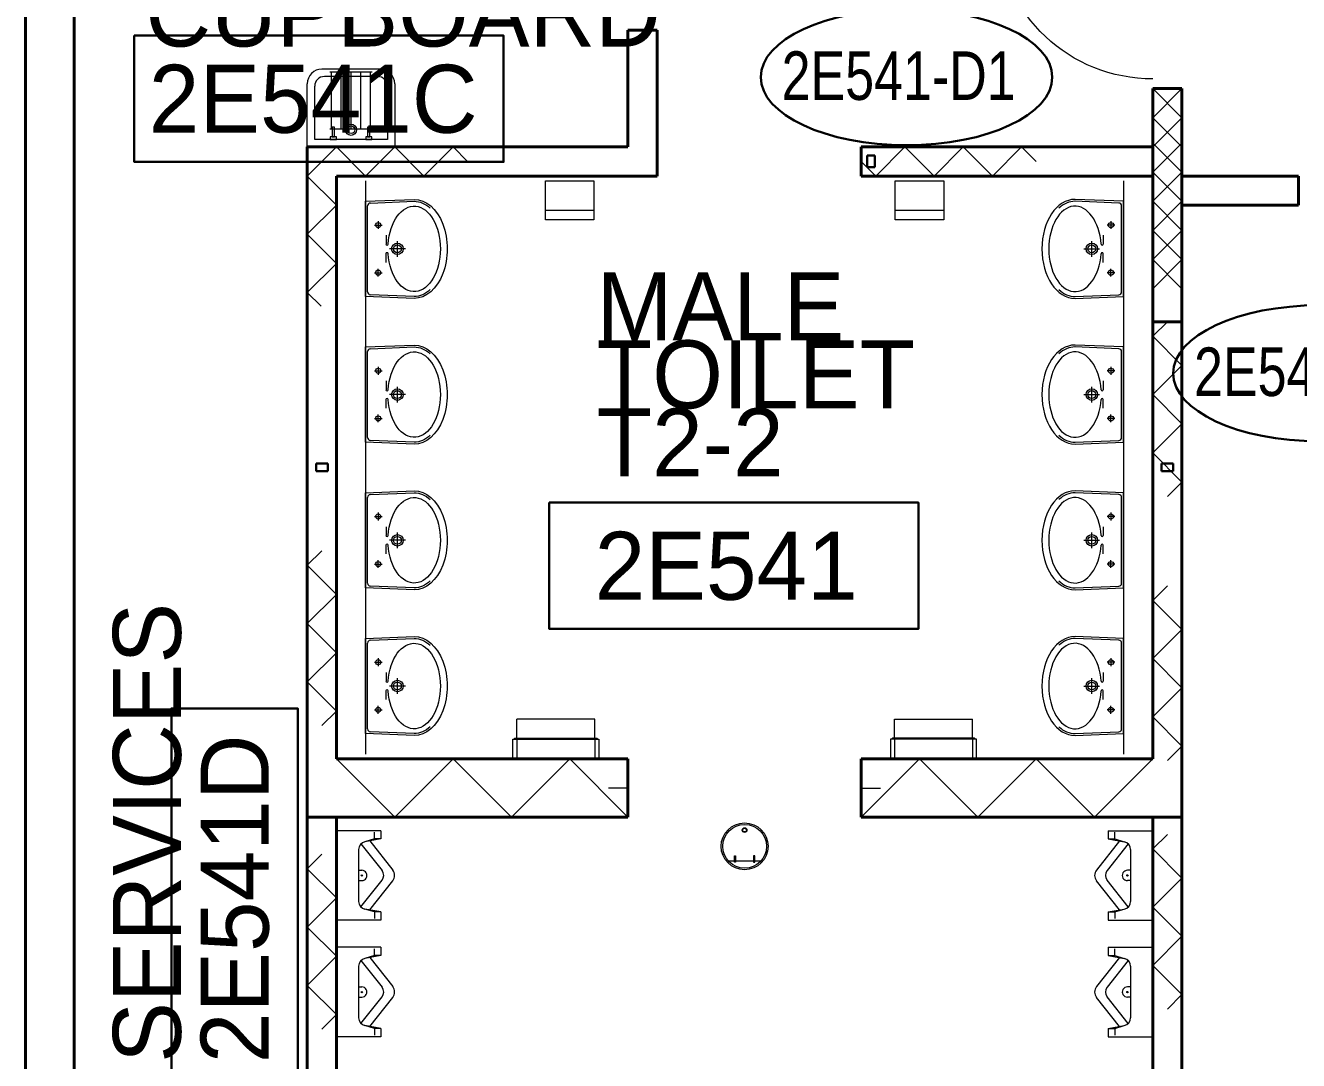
# Model space of a CAD drawing. Header units: metres. Extents: x 1807 to 3745, y 842 to 1968.
# Drawn here: x 3365.9 to 3372.45, y 1349.8 to 1355.12 of the extents above; entities that cross this region are included whole.
import ezdxf
from ezdxf.enums import TextEntityAlignment as Align

# ---------------------------------------------------------------- set-up
doc = ezdxf.new("R2010")
doc.units = ezdxf.units.M
doc.header["$MEASUREMENT"] = 0
doc.linetypes.add('DGN1', pattern=[7.299439, 0, -7.299439])
doc.layers.get('0').update_dxf_attribs({"lineweight": 0})
for name, color, linetype, lineweight in [('Level 1', 7, 'Continuous', 0), ('Level 31', 7, 'Continuous', 0), ('Level 33', 7, 'Continuous', 0), ('Primary Door', 7, 'Continuous', 0), ('TRIRIGA DOOR BOX', 7, 'Continuous', 0)]:
    doc.layers.add(name, color=color, linetype=linetype, lineweight=lineweight)
doc.styles.add('Style-CHAR_FAST_FONT', font='CHAR_FAST_FONT.shx', dxfattribs={"height": 0.2})

# ---------------------------------------------------------------- blocks, each defined once
blk = doc.blocks.new('AnonymusCell_174')
at = {"layer": 'Primary Door', "color": 7, "linetype": 'Continuous', "lineweight": 30}
blk.add_ellipse((0, 0), major_axis=(0.75, 0), ratio=0.466667, dxfattribs=at)
at = {"layer": 'Primary Door', "color": 7, "linetype": 'Continuous', "lineweight": 30, "style": 'Style-CHAR_FAST_FONT', "width": 0.799986}
blk.add_text('2E541E-D1', height=0.25, dxfattribs=at).set_placement((-0.6428, 0.133), align=Align.TOP_LEFT)
blk = doc.blocks.new('AnonymusCell_176')
at = {"layer": 'Primary Door', "color": 7, "linetype": 'Continuous', "lineweight": 30}
blk.add_ellipse((0, 0), major_axis=(0.75, 0), ratio=0.466667, dxfattribs=at)
at = {"layer": 'Primary Door', "color": 7, "linetype": 'Continuous', "lineweight": 30, "style": 'Style-CHAR_FAST_FONT', "width": 0.799986}
blk.add_text('2E541-D1', height=0.25, dxfattribs=at).set_placement((-0.6428, 0.133), align=Align.TOP_LEFT)

msp = doc.modelspace()

# ---------------------------------------------------------------- linework, layer by layer
at = {"layer": 'Level 1', "color": 7, "linetype": 'Continuous', "lineweight": 40}
for p, q in [((3365.9, 1355.4084), (3365.9, 1344.5916)), ((3366.15, 1344.581), (3366.15, 1355.419)), ((3369.15, 1355.0999), (3369, 1355.0999)), ((3369, 1355.0999), (3369, 1354.4999)), ((3369.15, 1354.3499), (3369.15, 1355.0999)), ((3371.7, 1354.7999), (3371.85, 1354.7999)), ((3371.7, 1351.3499), (3371.7, 1354.7999)), ((3371.85, 1354.7999), (3371.85, 1344.1499)), ((3369, 1354.4999), (3367.35, 1354.4999)), ((3367.35, 1354.4999), (3367.35, 1344.1499)), ((3370.2, 1354.3499), (3370.2, 1354.4999)), ((3370.2, 1354.4999), (3371.7, 1354.4999)), ((3367.5, 1351.3499), (3367.5, 1354.3499)), ((3367.5, 1354.3499), (3369.15, 1354.3499)), ((3371.7, 1354.3499), (3370.2, 1354.3499)), ((3371.85, 1354.3499), (3372.45, 1354.3499)), ((3371.85, 1354.1999), (3371.85, 1354.3499)), ((3372.45, 1354.3499), (3372.45, 1354.1999)), ((3372.45, 1354.1999), (3371.85, 1354.1999)), ((3371.7, 1353.5999), (3371.85, 1353.5999)), ((3369, 1351.3499), (3367.5, 1351.3499)), ((3369, 1351.0499), (3369, 1351.3499)), ((3370.2, 1351.0499), (3370.2, 1351.3499)), ((3370.2, 1351.3499), (3371.7, 1351.3499)), ((3367.5, 1351.0499), (3367.35, 1351.0499)), ((3367.5, 1344.1499), (3367.5, 1351.0499)), ((3367.5, 1351.0499), (3369, 1351.0499)), ((3371.7, 1351.0499), (3370.2, 1351.0499)), ((3371.7, 1344.1499), (3371.7, 1351.0499)), ((3371.7, 1351.0499), (3371.85, 1351.0499))]:
    msp.add_line(p, q, dxfattribs=at)
at = {"layer": 'Level 1', "color": 7, "linetype": 'Continuous', "lineweight": 0}
for p, q in [((3367.725, 1354.8999), (3367.425, 1354.8999)), ((3367.6835, 1354.8839), (3367.4665, 1354.8839)), ((3367.4746, 1354.5919), (3367.4746, 1354.8839)), ((3367.5251, 1354.5919), (3367.5251, 1354.8839)), ((3367.575, 1354.5919), (3367.575, 1354.8839)), ((3367.6252, 1354.5919), (3367.6252, 1354.8839)), ((3367.6748, 1354.5919), (3367.6748, 1354.8839)), ((3367.35, 1354.4999), (3367.35, 1354.8249)), ((3367.388, 1354.5379), (3367.388, 1354.8119)), ((3367.712, 1354.8619), (3367.438, 1354.8619)), ((3367.762, 1354.8119), (3367.762, 1354.5379)), ((3367.8, 1354.8249), (3367.8, 1354.4999)), ((3371.7, 1354.7999), (3371.85, 1354.6499)), ((3371.7, 1354.6499), (3371.85, 1354.7999)), ((3371.7, 1354.4999), (3371.85, 1354.6499)), ((3371.7, 1354.6499), (3371.85, 1354.4999)), ((3367.6835, 1354.5919), (3367.4665, 1354.5919)), ((3367.4995, 1354.5509), (3367.4675, 1354.5509)), ((3367.4675, 1354.5509), (3367.4675, 1354.5379)), ((3367.4895, 1354.6009), (3367.4775, 1354.6009)), ((3367.4775, 1354.6009), (3367.4775, 1354.5509)), ((3367.4775, 1354.5509), (3367.4895, 1354.5509)), ((3367.4895, 1354.5509), (3367.4895, 1354.6009)), ((3367.4995, 1354.5379), (3367.4995, 1354.5509)), ((3367.6825, 1354.5509), (3367.6505, 1354.5509)), ((3367.6505, 1354.5509), (3367.6505, 1354.5379)), ((3367.6725, 1354.6009), (3367.6605, 1354.6009)), ((3367.6605, 1354.6009), (3367.6605, 1354.5509)), ((3367.6605, 1354.5509), (3367.6725, 1354.5509)), ((3367.6725, 1354.5509), (3367.6725, 1354.6009)), ((3367.6825, 1354.5379), (3367.6825, 1354.5509)), ((3367.8, 1354.4999), (3367.35, 1354.4999)), ((3367.5, 1354.4999), (3367.35, 1354.3499)), ((3367.762, 1354.5379), (3367.388, 1354.5379)), ((3367.4675, 1354.5379), (3367.4995, 1354.5379)), ((3367.65, 1354.3499), (3367.5, 1354.4999)), ((3367.8, 1354.4999), (3367.65, 1354.3499)), ((3367.6505, 1354.5379), (3367.6825, 1354.5379)), ((3367.95, 1354.3499), (3367.8, 1354.4999)), ((3368.1, 1354.4999), (3367.95, 1354.3499)), ((3368.175, 1354.4249), (3368.1, 1354.4999)), ((3370.275, 1354.3499), (3370.425, 1354.4999)), ((3370.425, 1354.4999), (3370.575, 1354.3499)), ((3370.575, 1354.3499), (3370.725, 1354.4999)), ((3370.725, 1354.4999), (3370.875, 1354.3499)), ((3370.875, 1354.3499), (3371.025, 1354.4999)), ((3371.025, 1354.4999), (3371.1, 1354.4249)), ((3371.85, 1354.5197), (3371.7, 1354.3698)), ((3371.85, 1354.3698), (3371.7, 1354.5197)), ((3370.2, 1354.4249), (3370.275, 1354.3499)), ((3371.7, 1354.3698), (3371.85, 1354.2197)), ((3371.7, 1354.2197), (3371.85, 1354.3698)), ((3367.5, 1354.1999), (3367.35, 1354.3499)), ((3367.65, 1354.3249), (3367.65, 1351.3749)), ((3368.575, 1354.1249), (3368.575, 1354.3249)), ((3368.575, 1354.3249), (3368.825, 1354.3249)), ((3368.825, 1354.3249), (3368.825, 1354.1249)), ((3370.3751, 1354.1249), (3370.3751, 1354.3249)), ((3370.3751, 1354.3249), (3370.6251, 1354.3249)), ((3370.6251, 1354.3249), (3370.6251, 1354.1249)), ((3371.55, 1354.3249), (3371.55, 1351.3749)), ((3367.65, 1354.2199), (3367.9, 1354.2299)), ((3367.65, 1353.7299), (3367.65, 1354.2199)), ((3367.6744, 1354.2109), (3367.9004, 1354.2199)), ((3371.5256, 1354.2109), (3371.2996, 1354.2199)), ((3371.55, 1354.2199), (3371.3, 1354.2299)), ((3371.55, 1353.7299), (3371.55, 1354.2199)), ((3367.35, 1354.0499), (3367.5, 1354.1999)), ((3367.66, 1353.7539), (3367.66, 1354.1959)), ((3368.575, 1354.1749), (3368.825, 1354.1749)), ((3370.3751, 1354.1749), (3370.6251, 1354.1749)), ((3371.54, 1353.7539), (3371.54, 1354.1959)), ((3371.85, 1354.2197), (3371.7, 1354.0698)), ((3371.85, 1354.0698), (3371.7, 1354.2197)), ((3367.695, 1354.0974), (3367.735, 1354.0974)), ((3367.715, 1354.1174), (3367.715, 1354.0774)), ((3368.825, 1354.1249), (3368.575, 1354.1249)), ((3370.6251, 1354.1249), (3370.3751, 1354.1249)), ((3371.505, 1354.0974), (3371.465, 1354.0974)), ((3371.485, 1354.1174), (3371.485, 1354.0774)), ((3367.5, 1353.8999), (3367.35, 1354.0499)), ((3367.755, 1354.0449), (3367.755, 1353.9999)), ((3371.445, 1354.0449), (3371.445, 1353.9999)), ((3371.7, 1354.0698), (3371.85, 1353.9198)), ((3371.7, 1353.9198), (3371.85, 1354.0698)), ((3367.8547, 1353.9749), (3367.7735, 1353.9749)), ((3367.8137, 1353.9339), (3367.8137, 1354.0151)), ((3371.3453, 1353.9749), (3371.4265, 1353.9749)), ((3371.3863, 1353.9339), (3371.3863, 1354.0151)), ((3367.35, 1353.7499), (3367.5, 1353.8999)), ((3367.755, 1353.9049), (3367.755, 1353.9499)), ((3371.445, 1353.9049), (3371.445, 1353.9499)), ((3371.85, 1353.9198), (3371.7, 1353.7697)), ((3371.85, 1353.7697), (3371.7, 1353.9198)), ((3367.695, 1353.8524), (3367.735, 1353.8524)), ((3367.715, 1353.8324), (3367.715, 1353.8724)), ((3371.505, 1353.8524), (3371.465, 1353.8524)), ((3371.485, 1353.8324), (3371.485, 1353.8724)), ((3367.4207, 1353.6792), (3367.35, 1353.7499)), ((3367.9, 1353.7199), (3367.65, 1353.7299)), ((3367.9004, 1353.7299), (3367.6744, 1353.739)), ((3371.2996, 1353.7299), (3371.5256, 1353.739)), ((3371.3, 1353.7199), (3371.55, 1353.7299)), ((3371.775, 1353.5999), (3371.7, 1353.5249)), ((3371.7, 1353.5249), (3371.85, 1353.3749)), ((3367.65, 1353.4699), (3367.9, 1353.4799)), ((3367.65, 1352.9799), (3367.65, 1353.4699)), ((3367.66, 1353.0039), (3367.66, 1353.4459)), ((3367.6744, 1353.4609), (3367.9004, 1353.4699)), ((3371.5256, 1353.4609), (3371.2996, 1353.4699)), ((3371.55, 1353.4699), (3371.3, 1353.4799)), ((3371.54, 1353.0039), (3371.54, 1353.4459)), ((3371.55, 1352.9799), (3371.55, 1353.4699)), ((3371.85, 1353.3749), (3371.7, 1353.2249)), ((3367.695, 1353.3474), (3367.735, 1353.3474)), ((3367.715, 1353.3674), (3367.715, 1353.3274)), ((3371.505, 1353.3474), (3371.465, 1353.3474)), ((3371.485, 1353.3674), (3371.485, 1353.3274)), ((3367.755, 1353.2949), (3367.755, 1353.2499)), ((3367.8137, 1353.1839), (3367.8137, 1353.2651)), ((3371.3863, 1353.1839), (3371.3863, 1353.2651)), ((3371.445, 1353.2949), (3371.445, 1353.2499)), ((3367.755, 1353.1549), (3367.755, 1353.1999)), ((3367.8547, 1353.2249), (3367.7735, 1353.2249)), ((3371.3453, 1353.2249), (3371.4265, 1353.2249)), ((3371.445, 1353.1549), (3371.445, 1353.1999)), ((3371.7, 1353.2249), (3371.85, 1353.0749)), ((3367.715, 1353.0824), (3367.715, 1353.1224)), ((3371.485, 1353.0824), (3371.485, 1353.1224)), ((3367.695, 1353.1024), (3367.735, 1353.1024)), ((3371.505, 1353.1024), (3371.465, 1353.1024)), ((3371.85, 1353.0749), (3371.7, 1352.9249)), ((3367.9, 1352.9699), (3367.65, 1352.9799)), ((3367.9004, 1352.9799), (3367.6744, 1352.989)), ((3371.2996, 1352.9799), (3371.5256, 1352.989)), ((3371.3, 1352.9699), (3371.55, 1352.9799)), ((3371.7, 1352.9249), (3371.85, 1352.7749)), ((3367.65, 1352.7199), (3367.9, 1352.7299)), ((3367.65, 1352.2299), (3367.65, 1352.7199)), ((3367.6744, 1352.7109), (3367.9004, 1352.7199)), ((3371.5256, 1352.7109), (3371.2996, 1352.7199)), ((3371.55, 1352.7199), (3371.3, 1352.7299)), ((3371.55, 1352.2299), (3371.55, 1352.7199)), ((3371.85, 1352.7749), (3371.775, 1352.6999)), ((3367.66, 1352.2539), (3367.66, 1352.6959)), ((3371.54, 1352.2539), (3371.54, 1352.6959)), ((3367.695, 1352.5974), (3367.735, 1352.5974)), ((3367.715, 1352.6174), (3367.715, 1352.5774)), ((3371.505, 1352.5974), (3371.465, 1352.5974)), ((3371.485, 1352.6174), (3371.485, 1352.5774)), ((3367.755, 1352.5449), (3367.755, 1352.4999)), ((3371.445, 1352.5449), (3371.445, 1352.4999)), ((3367.8547, 1352.4749), (3367.7735, 1352.4749)), ((3367.8137, 1352.4339), (3367.8137, 1352.5151)), ((3371.3453, 1352.4749), (3371.4265, 1352.4749)), ((3371.3863, 1352.4339), (3371.3863, 1352.5151)), ((3367.425, 1352.4213), (3367.35, 1352.3463)), ((3367.755, 1352.4049), (3367.755, 1352.4499)), ((3371.445, 1352.4049), (3371.445, 1352.4499)), ((3367.35, 1352.3463), (3367.5, 1352.1963)), ((3367.695, 1352.3524), (3367.735, 1352.3524)), ((3367.715, 1352.3324), (3367.715, 1352.3724)), ((3371.505, 1352.3524), (3371.465, 1352.3524)), ((3371.485, 1352.3324), (3371.485, 1352.3724)), ((3367.5, 1352.1963), (3367.35, 1352.0463)), ((3367.9, 1352.2199), (3367.65, 1352.2299)), ((3367.9004, 1352.2299), (3367.6744, 1352.239)), ((3371.2996, 1352.2299), (3371.5256, 1352.239)), ((3371.3, 1352.2199), (3371.55, 1352.2299)), ((3371.775, 1352.2407), (3371.7, 1352.1657)), ((3371.7, 1352.1657), (3371.85, 1352.0157)), ((3367.35, 1352.0463), (3367.5, 1351.8963)), ((3371.85, 1352.0157), (3371.7, 1351.8657)), ((3367.65, 1351.9699), (3367.9, 1351.9799)), ((3367.65, 1351.4799), (3367.65, 1351.9699)), ((3367.66, 1351.5039), (3367.66, 1351.9459)), ((3367.6744, 1351.9609), (3367.9004, 1351.9699)), ((3371.5256, 1351.9609), (3371.2996, 1351.9699)), ((3371.55, 1351.9699), (3371.3, 1351.9799)), ((3371.54, 1351.5039), (3371.54, 1351.9459)), ((3371.55, 1351.4799), (3371.55, 1351.9699)), ((3367.5, 1351.8963), (3367.35, 1351.7463)), ((3367.715, 1351.8674), (3367.715, 1351.8274)), ((3371.485, 1351.8674), (3371.485, 1351.8274)), ((3371.7, 1351.8657), (3371.85, 1351.7157)), ((3367.695, 1351.8474), (3367.735, 1351.8474)), ((3371.505, 1351.8474), (3371.465, 1351.8474)), ((3367.35, 1351.7463), (3367.5, 1351.5963)), ((3367.755, 1351.7949), (3367.755, 1351.7499)), ((3367.8137, 1351.6839), (3367.8137, 1351.7651)), ((3371.3863, 1351.6839), (3371.3863, 1351.7651)), ((3371.445, 1351.7949), (3371.445, 1351.7499)), ((3367.755, 1351.6549), (3367.755, 1351.6999)), ((3367.8547, 1351.7249), (3367.7735, 1351.7249)), ((3371.3453, 1351.7249), (3371.4265, 1351.7249)), ((3371.445, 1351.6549), (3371.445, 1351.6999)), ((3371.85, 1351.7157), (3371.7, 1351.5657)), ((3367.695, 1351.6024), (3367.735, 1351.6024)), ((3367.715, 1351.5824), (3367.715, 1351.6224)), ((3371.505, 1351.6024), (3371.465, 1351.6024)), ((3371.485, 1351.5824), (3371.485, 1351.6224)), ((3367.5, 1351.5963), (3367.425, 1351.5213)), ((3368.4279, 1351.4566), (3368.4279, 1351.5549)), ((3368.8291, 1351.5549), (3368.4279, 1351.5549)), ((3368.8291, 1351.4566), (3368.8291, 1351.5549)), ((3370.3709, 1351.5549), (3370.7721, 1351.5549)), ((3370.3709, 1351.4566), (3370.3709, 1351.5549)), ((3370.7721, 1351.4566), (3370.7721, 1351.5549)), ((3371.7, 1351.5657), (3371.85, 1351.4157)), ((3367.9, 1351.4699), (3367.65, 1351.4799)), ((3367.9004, 1351.4799), (3367.6744, 1351.489)), ((3371.2996, 1351.4799), (3371.5256, 1351.489)), ((3371.3, 1351.4699), (3371.55, 1351.4799)), ((3368.407, 1351.3499), (3368.407, 1351.4519)), ((3368.407, 1351.4519), (3368.85, 1351.4519)), ((3368.412, 1351.4519), (3368.4174, 1351.4566)), ((3368.4174, 1351.4566), (3368.8396, 1351.4566)), ((3368.845, 1351.4519), (3368.8396, 1351.4566)), ((3368.85, 1351.4519), (3368.85, 1351.3499)), ((3370.35, 1351.4519), (3370.35, 1351.3499)), ((3370.793, 1351.4519), (3370.35, 1351.4519)), ((3370.355, 1351.4519), (3370.3604, 1351.4566)), ((3370.7826, 1351.4566), (3370.3604, 1351.4566)), ((3370.788, 1351.4519), (3370.7826, 1351.4566)), ((3370.793, 1351.3499), (3370.793, 1351.4519)), ((3371.85, 1351.4157), (3371.775, 1351.3407)), ((3367.5, 1351.3499), (3367.8, 1351.0499)), ((3367.8, 1351.0499), (3368.1, 1351.3499)), ((3368.1, 1351.3499), (3368.4, 1351.0499)), ((3368.4, 1351.0499), (3368.7, 1351.3499)), ((3368.85, 1351.3499), (3368.407, 1351.3499)), ((3368.7, 1351.3499), (3369, 1351.0499)), ((3370.5, 1351.3499), (3370.2, 1351.0499)), ((3370.35, 1351.3499), (3370.793, 1351.3499)), ((3370.8, 1351.0499), (3370.5, 1351.3499)), ((3371.1, 1351.3499), (3370.8, 1351.0499)), ((3371.4, 1351.0499), (3371.1, 1351.3499)), ((3371.7, 1351.3499), (3371.4, 1351.0499)), ((3367.729, 1350.9799), (3367.5, 1350.9799)), ((3367.5, 1350.9799), (3367.5, 1350.5199)), ((3367.6951, 1350.9377), (3367.6951, 1350.9723)), ((3367.729, 1350.9799), (3367.729, 1350.9377)), ((3371.471, 1350.9799), (3371.7, 1350.9799)), ((3371.471, 1350.9799), (3371.471, 1350.9377)), ((3371.5049, 1350.9377), (3371.5049, 1350.9723)), ((3371.7, 1350.9799), (3371.7, 1350.5199)), ((3371.7, 1350.8865), (3371.775, 1350.9615)), ((3367.614, 1350.8834), (3367.614, 1350.6164)), ((3367.6261, 1350.9121), (3367.7346, 1350.7747)), ((3367.729, 1350.9377), (3367.6469, 1350.9228)), ((3367.6951, 1350.9377), (3367.6469, 1350.9228)), ((3367.6715, 1350.9273), (3367.7894, 1350.7778)), ((3367.729, 1350.9377), (3367.6951, 1350.9377)), ((3371.5285, 1350.9273), (3371.4106, 1350.7778)), ((3371.5739, 1350.9121), (3371.4654, 1350.7747)), ((3371.471, 1350.9377), (3371.5531, 1350.9228)), ((3371.471, 1350.9377), (3371.5049, 1350.9377)), ((3371.5049, 1350.9377), (3371.5531, 1350.9228)), ((3371.586, 1350.8834), (3371.586, 1350.6164)), ((3371.85, 1350.7365), (3371.7, 1350.8865)), ((3367.425, 1350.8589), (3367.35, 1350.7839)), ((3369.5167, 1350.8246), (3369.6833, 1350.8246)), ((3369.5478, 1350.8182), (3369.5478, 1350.8504)), ((3369.5478, 1350.8504), (3369.554, 1350.8504)), ((3369.554, 1350.8182), (3369.5478, 1350.8182)), ((3369.554, 1350.8504), (3369.554, 1350.8182)), ((3369.6522, 1350.8504), (3369.646, 1350.8504)), ((3369.646, 1350.8504), (3369.646, 1350.8182)), ((3369.646, 1350.8182), (3369.6522, 1350.8182)), ((3369.6522, 1350.8182), (3369.6522, 1350.8504)), ((3367.35, 1350.7839), (3367.5, 1350.6339)), ((3367.614, 1350.7763), (3367.6306, 1350.7763)), ((3371.586, 1350.7763), (3371.5694, 1350.7763)), ((3367.614, 1350.7235), (3367.6306, 1350.7235)), ((3367.6261, 1350.5877), (3367.7346, 1350.7251)), ((3367.6715, 1350.5726), (3367.7894, 1350.722)), ((3371.5285, 1350.5726), (3371.4106, 1350.722)), ((3371.5739, 1350.5877), (3371.4654, 1350.7251)), ((3371.586, 1350.7235), (3371.5694, 1350.7235)), ((3371.7, 1350.5865), (3371.85, 1350.7365)), ((3367.5, 1350.6339), (3367.35, 1350.4839)), ((3367.729, 1350.5622), (3367.6469, 1350.577)), ((3367.6951, 1350.5622), (3367.6469, 1350.577)), ((3367.729, 1350.5622), (3367.6951, 1350.5622)), ((3367.6951, 1350.5622), (3367.6951, 1350.5276)), ((3367.729, 1350.5622), (3367.729, 1350.5199)), ((3371.471, 1350.5622), (3371.5531, 1350.577)), ((3371.471, 1350.5622), (3371.471, 1350.5199)), ((3371.471, 1350.5622), (3371.5049, 1350.5622)), ((3371.5049, 1350.5622), (3371.5531, 1350.577)), ((3371.5049, 1350.5622), (3371.5049, 1350.5276)), ((3371.85, 1350.4365), (3371.7, 1350.5865)), ((3367.729, 1350.5199), (3367.5, 1350.5199)), ((3371.471, 1350.5199), (3371.7, 1350.5199)), ((3367.35, 1350.4839), (3367.5, 1350.3339)), ((3371.7, 1350.2865), (3371.85, 1350.4365)), ((3367.729, 1350.3799), (3367.5, 1350.3799)), ((3367.5, 1350.3799), (3367.5, 1349.9199)), ((3367.6951, 1350.3377), (3367.6951, 1350.3723)), ((3367.729, 1350.3799), (3367.729, 1350.3377)), ((3371.471, 1350.3799), (3371.7, 1350.3799)), ((3371.471, 1350.3799), (3371.471, 1350.3377)), ((3371.5049, 1350.3377), (3371.5049, 1350.3723)), ((3371.7, 1350.3799), (3371.7, 1349.9199)), ((3367.5, 1350.3339), (3367.35, 1350.1839)), ((3367.6261, 1350.3121), (3367.7346, 1350.1747)), ((3367.729, 1350.3377), (3367.6469, 1350.3228)), ((3367.6951, 1350.3377), (3367.6469, 1350.3228)), ((3367.6715, 1350.3273), (3367.7894, 1350.1778)), ((3367.729, 1350.3377), (3367.6951, 1350.3377)), ((3371.5285, 1350.3273), (3371.4106, 1350.1778)), ((3371.5739, 1350.3121), (3371.4654, 1350.1747)), ((3371.471, 1350.3377), (3371.5531, 1350.3228)), ((3371.471, 1350.3377), (3371.5049, 1350.3377)), ((3371.5049, 1350.3377), (3371.5531, 1350.3228)), ((3367.614, 1350.2834), (3367.614, 1350.0164)), ((3371.586, 1350.2834), (3371.586, 1350.0164)), ((3371.85, 1350.1365), (3371.7, 1350.2865)), ((3367.35, 1350.1839), (3367.5, 1350.0339)), ((3367.614, 1350.1763), (3367.6306, 1350.1763)), ((3371.586, 1350.1763), (3371.5694, 1350.1763)), ((3367.614, 1350.1235), (3367.6306, 1350.1235)), ((3367.6261, 1349.9877), (3367.7346, 1350.1251)), ((3367.6715, 1349.9726), (3367.7894, 1350.122)), ((3371.5285, 1349.9726), (3371.4106, 1350.122)), ((3371.5739, 1349.9877), (3371.4654, 1350.1251)), ((3371.586, 1350.1235), (3371.5694, 1350.1235)), ((3371.775, 1350.0615), (3371.85, 1350.1365)), ((3367.5, 1350.0339), (3367.425, 1349.9589)), ((3367.729, 1349.9622), (3367.6469, 1349.977)), ((3367.6951, 1349.9622), (3367.6469, 1349.977)), ((3371.471, 1349.9622), (3371.5531, 1349.977)), ((3371.5049, 1349.9622), (3371.5531, 1349.977)), ((3367.729, 1349.9199), (3367.5, 1349.9199)), ((3367.729, 1349.9622), (3367.6951, 1349.9622)), ((3367.6951, 1349.9622), (3367.6951, 1349.9276)), ((3367.729, 1349.9622), (3367.729, 1349.9199)), ((3371.471, 1349.9622), (3371.471, 1349.9199)), ((3371.471, 1349.9622), (3371.5049, 1349.9622)), ((3371.471, 1349.9199), (3371.7, 1349.9199)), ((3371.5049, 1349.9622), (3371.5049, 1349.9276))]:
    msp.add_line(p, q, dxfattribs=at)
at = {"layer": 'Level 1', "color": 7, "linetype": 'Continuous', "lineweight": 30}
for p, q in [((3370.23, 1354.4549), (3370.27, 1354.4549)), ((3370.23, 1354.3949), (3370.23, 1354.4549)), ((3370.27, 1354.4549), (3370.27, 1354.3949)), ((3370.27, 1354.3949), (3370.23, 1354.3949)), ((3367.455, 1352.87), (3367.395, 1352.87)), ((3367.395, 1352.87), (3367.395, 1352.83)), ((3367.455, 1352.83), (3367.455, 1352.87)), ((3371.745, 1352.83), (3371.745, 1352.87)), ((3371.745, 1352.87), (3371.805, 1352.87)), ((3371.805, 1352.87), (3371.805, 1352.83)), ((3367.395, 1352.83), (3367.455, 1352.83)), ((3371.805, 1352.83), (3371.745, 1352.83))]:
    msp.add_line(p, q, dxfattribs=at)
at = {"layer": 'Level 1', "color": 7, "linetype": 'DGN1', "lineweight": 0}
for p, q in [((3368.4279, 1351.4566), (3368.4279, 1351.3543)), ((3368.8291, 1351.4566), (3368.8291, 1351.3543)), ((3370.3709, 1351.4566), (3370.3709, 1351.3543)), ((3370.7721, 1351.4566), (3370.7721, 1351.3543)), ((3368.8291, 1351.3543), (3368.4279, 1351.3543)), ((3370.3709, 1351.3543), (3370.7721, 1351.3543))]:
    msp.add_line(p, q, dxfattribs=at)
at = {"layer": 'Level 1', "color": 7, "linetype": 'DGN1', "lineweight": 13}
for p, q in [((3369, 1351.1999), (3367.35, 1351.1999)), ((3370.2, 1351.1999), (3371.85, 1351.1999))]:
    msp.add_line(p, q, dxfattribs=at)
at = {"layer": 'Level 1', "color": 7, "linetype": 'Continuous', "lineweight": 0}
for centre, radius in [((3367.575, 1354.5879), 0.0286), ((3367.575, 1354.5879), 0.0198), ((3367.715, 1354.0974), 0.0132), ((3371.485, 1354.0974), 0.0132), ((3367.8137, 1353.9749), 0.0296), ((3367.8137, 1353.9749), 0.0201), ((3371.3863, 1353.9749), 0.0296), ((3371.3863, 1353.9749), 0.0201), ((3367.715, 1353.8524), 0.0132), ((3371.485, 1353.8524), 0.0132), ((3367.715, 1353.3474), 0.0132), ((3371.485, 1353.3474), 0.0132), ((3367.8137, 1353.2249), 0.0296), ((3367.8137, 1353.2249), 0.0201), ((3371.3863, 1353.2249), 0.0296), ((3371.3863, 1353.2249), 0.0201), ((3367.715, 1353.1024), 0.0132), ((3371.485, 1353.1024), 0.0132), ((3367.715, 1352.5974), 0.0132), ((3371.485, 1352.5974), 0.0132), ((3367.8137, 1352.4749), 0.0296), ((3367.8137, 1352.4749), 0.0201), ((3371.3863, 1352.4749), 0.0296), ((3371.3863, 1352.4749), 0.0201), ((3367.715, 1352.3524), 0.0132), ((3371.485, 1352.3524), 0.0132), ((3367.715, 1351.8474), 0.0132), ((3371.485, 1351.8474), 0.0132), ((3367.8137, 1351.7249), 0.0296), ((3367.8137, 1351.7249), 0.0201), ((3371.3863, 1351.7249), 0.0296), ((3371.3863, 1351.7249), 0.0201), ((3367.715, 1351.6024), 0.0132), ((3371.485, 1351.6024), 0.0132), ((3369.6, 1350.9), 0.1205), ((3369.6, 1350.9), 0.1124), ((3369.6, 1350.9833), 0.0122), ((3369.6, 1350.9833), 0.00954), ((3367.6307, 1350.7499), 0.00348), ((3371.5693, 1350.7499), 0.00348), ((3367.6307, 1350.1499), 0.00348), ((3371.5693, 1350.1499), 0.00348)]:
    msp.add_circle(centre, radius, dxfattribs=at)
for centre, radius, start, end in [((3367.425, 1354.8249), 0.075, 90, 180), ((3367.725, 1354.8249), 0.075, 0, 90), ((3367.438, 1354.8119), 0.05, 90, 180), ((3367.712, 1354.8119), 0.05, 0, 90), ((3367.675, 1354.1959), 0.015, 92.28602, 180), ((3371.525, 1354.1959), 0.015, 0, 87.71398), ((3367.7604, 1353.9999), 0.00543, 180, 0), ((3371.4396, 1353.9999), 0.00543, 180, 0), ((3367.7604, 1353.9499), 0.00543, 0, 180), ((3371.4396, 1353.9499), 0.00543, 0, 180), ((3367.675, 1353.7539), 0.015, 180, 267.71421), ((3371.525, 1353.7539), 0.015, 272.28579, 0), ((3367.675, 1353.4459), 0.015, 92.28602, 180), ((3371.525, 1353.4459), 0.015, 0, 87.71398), ((3367.7604, 1353.2499), 0.00543, 180, 0), ((3371.4396, 1353.2499), 0.00543, 180, 0), ((3367.7604, 1353.1999), 0.00543, 0, 180), ((3371.4396, 1353.1999), 0.00543, 0, 180), ((3367.675, 1353.0039), 0.015, 180, 267.71421), ((3371.525, 1353.0039), 0.015, 272.28579, 0), ((3367.675, 1352.6959), 0.015, 92.28602, 180), ((3371.525, 1352.6959), 0.015, 0, 87.71398), ((3367.7604, 1352.4999), 0.00543, 180, 0), ((3367.7604, 1352.4499), 0.00543, 0, 180), ((3371.4396, 1352.4999), 0.00543, 180, 0), ((3371.4396, 1352.4499), 0.00543, 0, 180), ((3367.675, 1352.2539), 0.015, 180, 267.71421), ((3371.525, 1352.2539), 0.015, 272.28579, 0), ((3367.675, 1351.9459), 0.015, 92.28602, 180), ((3371.525, 1351.9459), 0.015, 0, 87.71398), ((3367.7604, 1351.7499), 0.00543, 180, 0), ((3371.4396, 1351.7499), 0.00543, 180, 0), ((3367.7604, 1351.6999), 0.00543, 0, 180), ((3371.4396, 1351.6999), 0.00543, 0, 180), ((3367.675, 1351.5039), 0.015, 180, 267.71421), ((3371.525, 1351.5039), 0.015, 272.28579, 0), ((3367.654, 1350.8834), 0.04, 100.2602, 180), ((3371.546, 1350.8834), 0.04, 0, 79.7398), ((3367.6307, 1350.7499), 0.0264, 269.9998, 90.00236), ((3367.7032, 1350.7499), 0.04, 321.72015, 38.28012), ((3367.7541, 1350.7499), 0.045, 321.72143, 38.27857), ((3371.4459, 1350.7499), 0.045, 141.72143, 218.27857), ((3371.4968, 1350.7499), 0.04, 141.71988, 218.27985), ((3371.5693, 1350.7499), 0.0264, 89.99764, 270.0002), ((3367.654, 1350.6164), 0.04, 180, 259.7398), ((3371.546, 1350.6164), 0.04, 280.2602, 0), ((3367.654, 1350.2834), 0.04, 100.2602, 180), ((3371.546, 1350.2834), 0.04, 0, 79.7398), ((3367.6307, 1350.1499), 0.0264, 269.9998, 90.00236), ((3367.7032, 1350.1499), 0.04, 321.72015, 38.28012), ((3367.7541, 1350.1499), 0.045, 321.72143, 38.27857), ((3371.4459, 1350.1499), 0.045, 141.72143, 218.27857), ((3371.4968, 1350.1499), 0.04, 141.71988, 218.27985), ((3371.5693, 1350.1499), 0.0264, 89.99764, 270.0002), ((3367.654, 1350.0164), 0.04, 180, 259.7398), ((3371.546, 1350.0164), 0.04, 280.2602, 0)]:
    msp.add_arc(centre, radius, start, end, dxfattribs=at)
at = {"layer": 'Level 1', "color": 7, "linetype": 'Continuous', "lineweight": 0, "extrusion": (0, 0, -1)}
for centre, major_axis, ratio, start_param, end_param in [((3371.7, 1355.6356), (-0.7997, 0), 0.982543, -1.570796, -0.045423), ((3367.9, 1353.9749), (0, 0.255), 0.666667, 0, 3.141593), ((3367.9, 1353.9749), (0, 0.245), 0.653061, 0, 0.545534), ((3367.9, 1353.9749), (0, 0.22), 0.613636, -1.456926, 4.598507), ((3367.9, 1353.9749), (0, 0.245), 0.653061, 2.596051, 3.141593), ((3367.9, 1353.2249), (0, 0.22), 0.613636, -1.456926, 4.598507), ((3367.9, 1353.2249), (0, 0.255), 0.666667, 0, 3.141593), ((3367.9, 1353.2249), (0, 0.245), 0.653061, 0, 0.545534), ((3367.9, 1353.2249), (0, 0.245), 0.653061, 2.596051, 3.141593), ((3367.9, 1352.4749), (0, 0.255), 0.666667, 0, 3.141593), ((3367.9, 1352.4749), (0, 0.245), 0.653061, 0, 0.545534), ((3367.9, 1352.4749), (0, 0.22), 0.613636, -1.456926, 4.598507), ((3367.9, 1352.4749), (0, 0.245), 0.653061, 2.596051, 3.141593), ((3367.9, 1351.7249), (0, 0.22), 0.613636, -1.456926, 4.598507), ((3367.9, 1351.7249), (0, 0.255), 0.666667, 0, 3.141593), ((3367.9, 1351.7249), (0, 0.245), 0.653061, 0, 0.545534), ((3367.9, 1351.7249), (0, 0.245), 0.653061, 2.596051, 3.141593)]:
    msp.add_ellipse(centre, major_axis=major_axis, ratio=ratio, start_param=start_param, end_param=end_param, dxfattribs=at)
at = {"layer": 'Level 1', "color": 7, "linetype": 'Continuous', "lineweight": 0}
for centre, major_axis, ratio, start_param, end_param in [((3371.3, 1353.9749), (0, -0.255), 0.666667, 3.141593, 6.283185), ((3371.3, 1353.9749), (0, -0.245), 0.653061, 3.141593, 3.687127), ((3371.3, 1353.9749), (0, -0.22), 0.613636, 1.684667, 7.740099), ((3371.3, 1353.9749), (0, -0.245), 0.653061, 5.737644, 6.283185), ((3371.3, 1353.2249), (0, -0.255), 0.666667, 3.141593, 6.283185), ((3371.3, 1353.2249), (0, -0.22), 0.613636, 1.684667, 7.740099), ((3371.3, 1353.2249), (0, -0.245), 0.653061, 3.141593, 3.687127), ((3371.3, 1353.2249), (0, -0.245), 0.653061, 5.737644, 6.283185), ((3371.3, 1352.4749), (0, -0.255), 0.666667, 3.141593, 6.283185), ((3371.3, 1352.4749), (0, -0.245), 0.653061, 3.141593, 3.687127), ((3371.3, 1352.4749), (0, -0.22), 0.613636, 1.684667, 7.740099), ((3371.3, 1352.4749), (0, -0.245), 0.653061, 5.737644, 6.283185), ((3371.3, 1351.7249), (0, -0.255), 0.666667, 3.141593, 6.283185), ((3371.3, 1351.7249), (0, -0.22), 0.613636, 1.684667, 7.740099), ((3371.3, 1351.7249), (0, -0.245), 0.653061, 3.141593, 3.687127), ((3371.3, 1351.7249), (0, -0.245), 0.653061, 5.737644, 6.283185)]:
    msp.add_ellipse(centre, major_axis=major_axis, ratio=ratio, start_param=start_param, end_param=end_param, dxfattribs=at)
at = {"layer": 'TRIRIGA DOOR BOX', "color": 251, "linetype": 'Continuous', "lineweight": 30, "true_color": 0x555555}
for points in [[(3366.46, 1355.0725), (3368.36, 1355.0725), (3368.36, 1354.4225), (3366.46, 1354.4225)], [(3368.5947, 1352.6687), (3370.4947, 1352.6687), (3370.4947, 1352.0187), (3368.5947, 1352.0187)], [(3366.6513, 1349.7093), (3366.6513, 1351.6093), (3367.3013, 1351.6093), (3367.3013, 1349.7093)]]:
    msp.add_lwpolyline(points, close=True, dxfattribs=at)

# ---------------------------------------------------------------- block references
at = {"color": 7, "linetype": 'Continuous', "lineweight": 0}
for name, p in [('AnonymusCell_176', (3370.4332, 1354.8585)), ('AnonymusCell_174', (3372.5552, 1353.3345))]:
    msp.add_blockref(name, p, dxfattribs=at)

# ---------------------------------------------------------------- texts
at = {"layer": 'Level 31', "color": 7, "linetype": 'Continuous', "lineweight": 30, "char_height": 0.35, "attachment_point": 4, "line_spacing_factor": 0.6, "style": 'Style-CHAR_FAST_FONT'}
for s, insert, width in [("CLEANER'S\\PCUPBOARD\\P", (3366.5166, 1355.3641), 3.313425), ('MALE \\PTOILET\\PT2-2', (3368.8387, 1353.3287), 2.16752)]:
    msp.add_mtext(s, dxfattribs=dict(at, insert=insert, width=width))
at = {"layer": 'Level 31', "color": 7, "linetype": 'Continuous', "lineweight": 30, "insert": (3366.5273, 1349.7856), "char_height": 0.35, "width": 2.931457, "attachment_point": 4, "rotation": 90, "line_spacing_factor": 0.6, "style": 'Style-CHAR_FAST_FONT'}
msp.add_mtext('SERVICES\\P', dxfattribs=at)
at = {"layer": 'Level 33', "color": 7, "linetype": 'Continuous', "lineweight": 13, "style": 'Style-CHAR_FAST_FONT'}
for s, p in [('2E541C', (3366.5346, 1354.7475)), ('2E541', (3368.8287, 1352.3437))]:
    msp.add_text(s, height=0.35, dxfattribs=at).set_placement(p, align=Align.MIDDLE_LEFT)
msp.add_text('2E541D', height=0.35, rotation=90, dxfattribs=at).set_placement((3366.9763, 1349.7837), align=Align.MIDDLE_LEFT)

doc.saveas('drawing.dxf')
